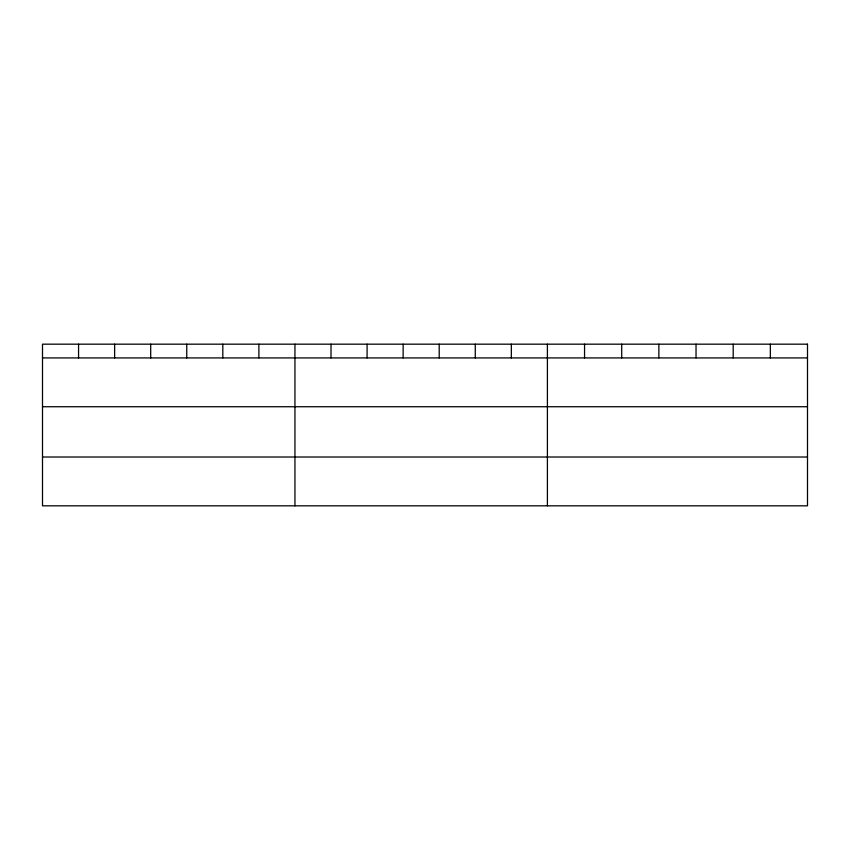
<?xml version="1.0" encoding="UTF-8"?>
<svg xmlns="http://www.w3.org/2000/svg" width="850" height="850" viewBox="0 0 850 850"><rect width="100%" height="100%" fill="white"/><g stroke="black" fill="none" stroke-linecap="round" stroke-linejoin="round"><path stroke-width="1.27" d="M42.5 357.924L807.5 357.924M42.5 406.736L807.5 406.736M42.5 457.013L807.5 457.013M770.344 344.176L770.344 357.924M733.189 344.176L733.189 357.924M696.033 344.176L696.033 357.924M658.867 344.176L658.867 357.924M621.711 344.176L621.711 357.924M584.556 344.176L584.556 357.924M547.4 344.176L547.4 505.824M511.339 344.176L511.339 357.924M475.267 344.176L475.267 357.924M439.206 344.176L439.206 357.924M403.144 344.176L403.144 357.924M367.083 344.176L367.083 357.924M331.011 344.176L331.011 357.924M294.95 344.176L294.95 505.824M258.889 344.176L258.889 357.924M222.817 344.176L222.817 357.924M186.756 344.176L186.756 357.924M150.694 344.176L150.694 357.924M114.633 344.176L114.633 357.924M78.561 344.176L78.561 357.924M807.5 344.176L42.5 344.176L42.5 505.824L807.5 505.824L807.5 344.176"/></g></svg>
